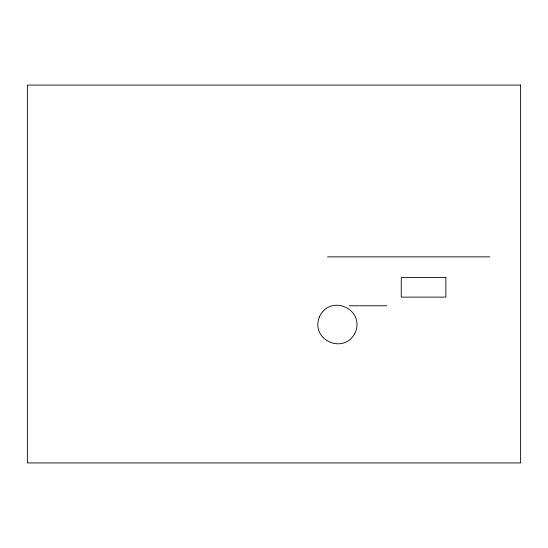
<?xml version="1.0" encoding="UTF-8"?>
<svg xmlns="http://www.w3.org/2000/svg" width="548" height="548" viewBox="0 0 548 548"><rect width="100%" height="100%" fill="white"/><g stroke="black" fill="none" stroke-linecap="round" stroke-linejoin="round"><path stroke-width="0.82" d="M327.594 256.848L489.796 256.848M349.24 305.791L386.744 305.791M319.32 317.011C310.189 340.774 345.096 355.275 355.481 332.033C364.612 308.271 329.711 293.769 319.32 317.011M520.6 85.063L27.4 85.063L27.4 462.937L520.6 462.937L520.6 85.063M445.839 277.541L401.252 277.541L401.252 297.119L445.839 297.119L445.839 277.541"/></g></svg>
